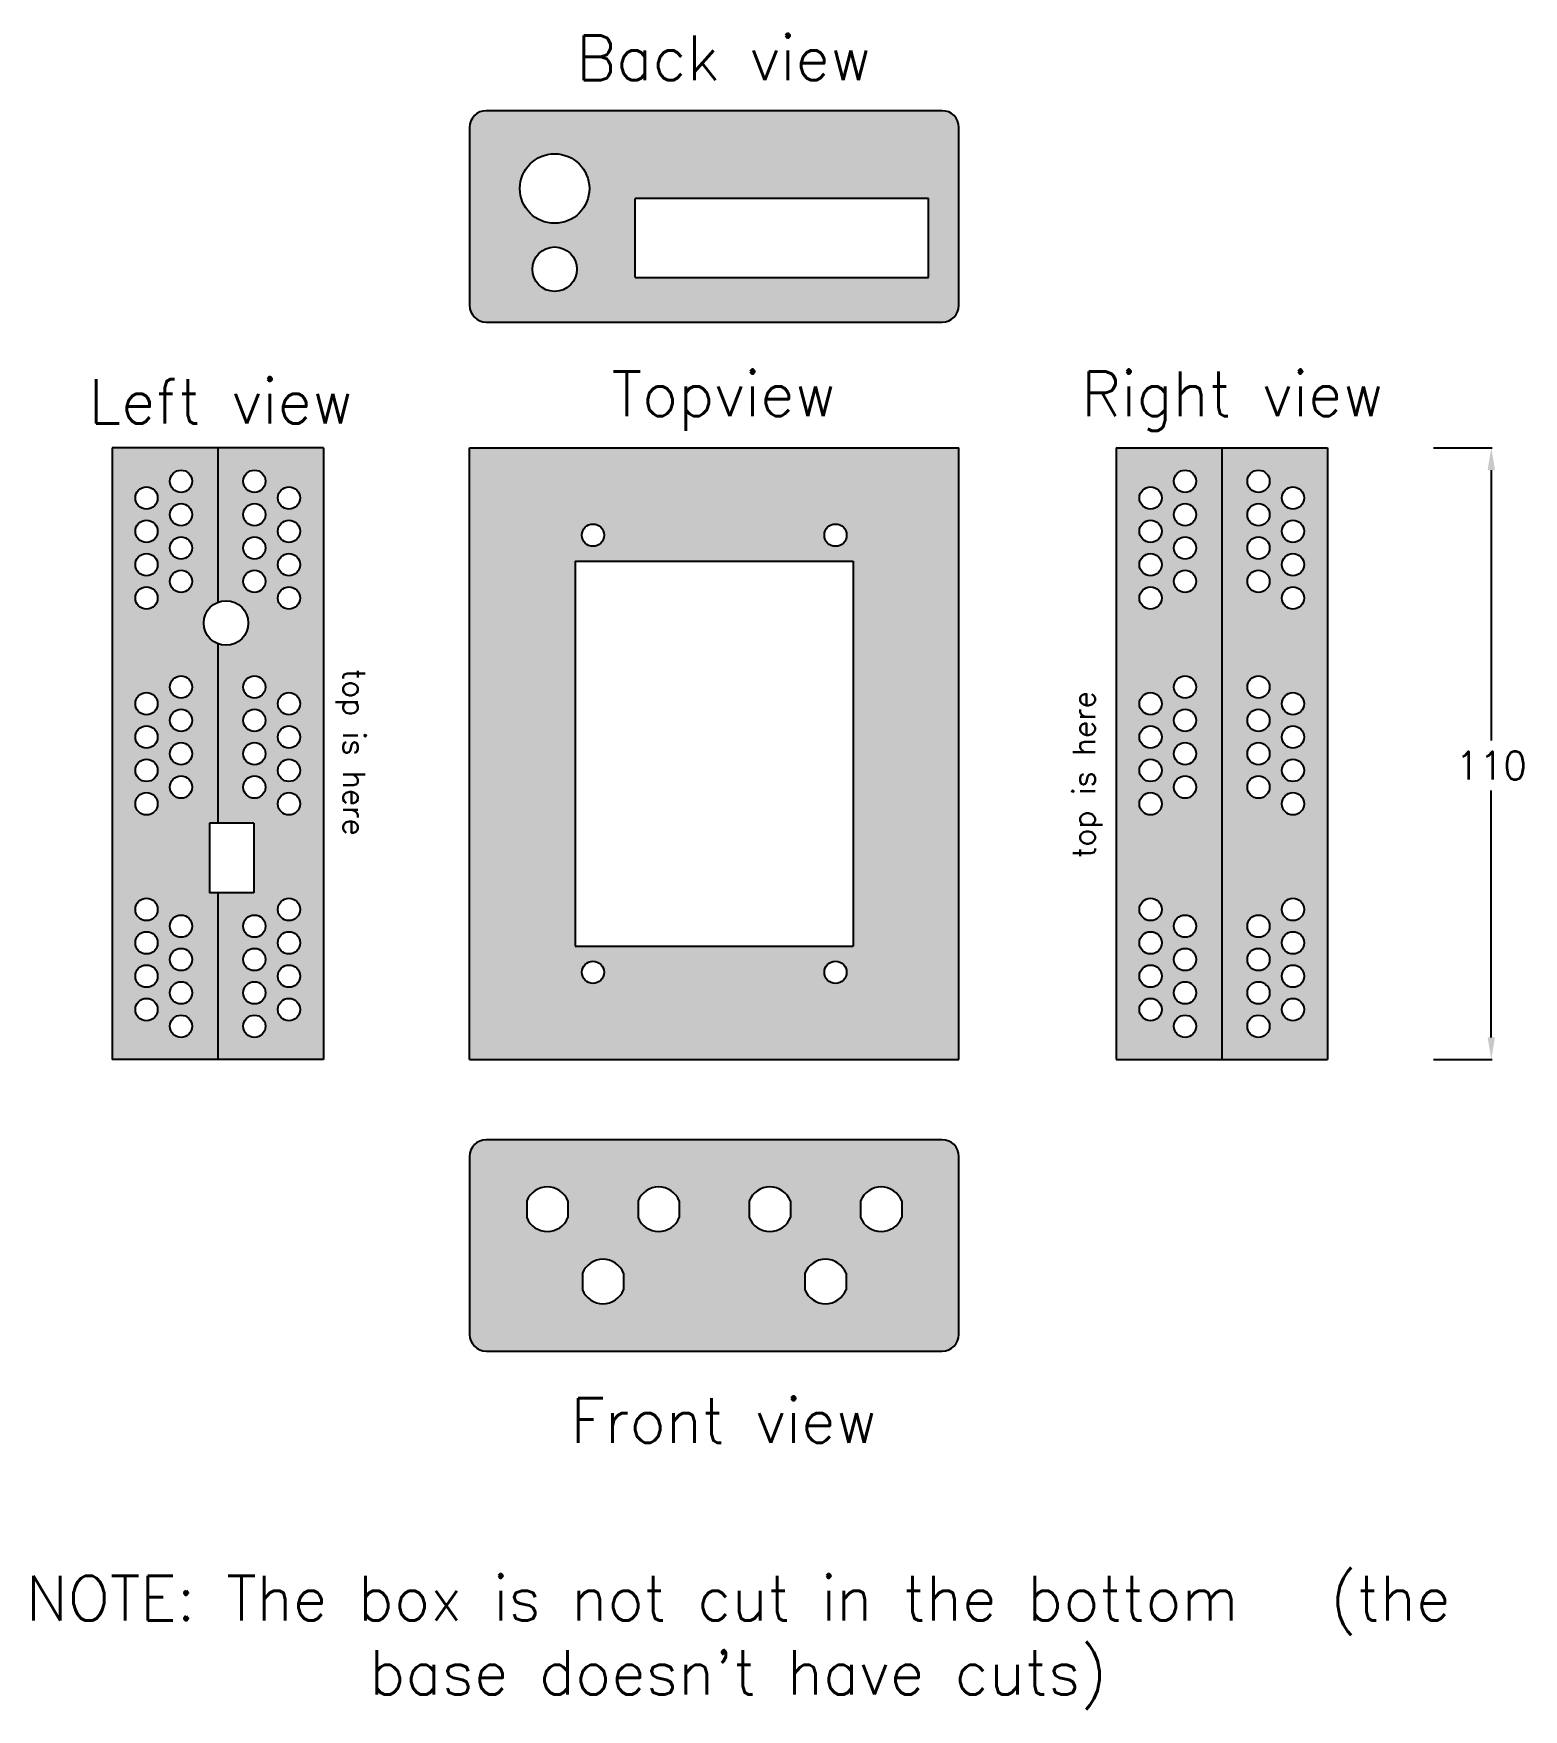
# Model space of a CAD drawing. Header units: metres. Extents: x 370606 to 370874, y 311336 to 311638.
import ezdxf

# ---------------------------------------------------------------- set-up
doc = ezdxf.new("R2010")
doc.units = ezdxf.units.M
doc.styles.get("Standard").update_dxf_attribs({"font": 'simplex.shx'})
doc.dimstyles.get("Standard").update_dxf_attribs({"dimtxt": 0.18, "dimasz": 0.18, "dimexe": 0.18, "dimexo": 0.0625, "dimgap": 0.09, "dimtad": 0, "dimtih": 1, "dimtoh": 1, "dimdec": 4, "dimzin": 0, "dimdsep": 46, "dimtxsty": 'Standard', "dimcen": 0.09, "dimadec": 0, "dimazin": 0, "dimtfac": 1, "dimtdec": 4, "dimtofl": 0, "dimtmove": 0, "dimatfit": 3, "dimfxl": 1, "dimtolj": 1, "dimtzin": 0, "dimarcsym": 0})

# ---------------------------------------------------------------- blocks, each defined once
blk = doc.blocks.new('*D54')
at = {"color": 0, "lineweight": -2, "transparency": 16777216}
for p, q in [((370858.06, 311563.05), (370868.61, 311563.05)), ((370868.43, 311559.05), (370868.43, 311510.44)), ((370868.43, 311457.05), (370868.43, 311501.44)), ((370858.06, 311453.05), (370868.61, 311453.05))]:
    blk.add_line(p, q, dxfattribs=at)
at = {"color": 0, "transparency": 16777216}
for points in [[(370867.77, 311559.05), (370869.1, 311559.05), (370868.43, 311563.05)], [(370867.77, 311457.05), (370869.1, 311457.05), (370868.43, 311453.05)]]:
    blk.add_solid(points, dxfattribs=at)
at = {"layer": 'Defpoints', "color": 0, "transparency": 16777216}
for p in [(370858, 311563.05), (370858, 311453.05), (370868.43, 311453.05)]:
    blk.add_point(p, dxfattribs=at)
at = {"color": 0, "transparency": 16777216, "insert": (370868.43, 311505.94), "char_height": 5, "attachment_point": 5}
blk.add_mtext('\\A1;110', dxfattribs=at)

msp = doc.modelspace()

# ---------------------------------------------------------------- hatches: boundary and pattern name
h = msp.add_hatch(color=9)
h.dxf.hatch_style = 1
h.paths.add_polyline_path([(370772.72, 311620.68, 0.414214), (370769.72, 311623.68), (370687.72, 311623.68, 0.414214), (370684.72, 311620.68), (370684.72, 311588.68, 0.414214), (370687.72, 311585.68), (370769.72, 311585.68, 0.414214), (370772.72, 311588.68)])
h.paths.add_polyline_path([(370767.22, 311607.88), (370767.22, 311593.68), (370714.52, 311593.68), (370714.52, 311607.88)], flags=16)
h.paths.add_polyline_path([(370706.27, 311609.68, -1), (370693.77, 311609.68, -1)], flags=16)
h.paths.add_polyline_path([(370704.02, 311595.18, -1), (370696.02, 311595.18, -1)], flags=16)
h = msp.add_hatch(color=9)
h.dxf.hatch_style = 1
h.paths.add_polyline_path([(370637.95, 311495.55), (370639.45, 311495.55), (370639.45, 311527.84, -0.305615), (370636.95, 311531.55, -0.305615), (370639.45, 311535.26), (370639.45, 311563.05), (370620.45, 311563.05), (370620.45, 311453.05), (370639.45, 311453.05), (370639.45, 311483.05), (370637.95, 311483.05)])
h.paths.add_polyline_path([(370624.65, 311499.05, -1), (370628.65, 311499.05, -1)], flags=16)
h.paths.add_polyline_path([(370630.85, 311502.05, -1), (370634.85, 311502.05, -1)], flags=16)
h.paths.add_polyline_path([(370624.65, 311505.05, -1), (370628.65, 311505.05, -1)], flags=16)
h.paths.add_polyline_path([(370630.85, 311508.05, -1), (370634.85, 311508.05, -1)], flags=16)
h.paths.add_polyline_path([(370628.65, 311480.05, -1), (370624.65, 311480.05, -1)], flags=16)
h.paths.add_polyline_path([(370634.85, 311477.05, -1), (370630.85, 311477.05, -1)], flags=16)
h.paths.add_polyline_path([(370624.65, 311511.05, -1), (370628.65, 311511.05, -1)], flags=16)
h.paths.add_polyline_path([(370630.85, 311514.05, -1), (370634.85, 311514.05, -1)], flags=16)
h.paths.add_polyline_path([(370628.65, 311474.05, -1), (370624.65, 311474.05, -1)], flags=16)
h.paths.add_polyline_path([(370634.85, 311471.05, -1), (370630.85, 311471.05, -1)], flags=16)
h.paths.add_polyline_path([(370624.65, 311517.05, -1), (370628.65, 311517.05, -1)], flags=16)
h.paths.add_polyline_path([(370630.85, 311520.05, -1), (370634.85, 311520.05, -1)], flags=16)
h.paths.add_polyline_path([(370628.65, 311468.05, -1), (370624.65, 311468.05, -1)], flags=16)
h.paths.add_polyline_path([(370634.85, 311465.05, -1), (370630.85, 311465.05, -1)], flags=16)
h.paths.add_polyline_path([(370628.65, 311462.05, -1), (370624.65, 311462.05, -1)], flags=16)
h.paths.add_polyline_path([(370634.85, 311459.05, -1), (370630.85, 311459.05, -1)], flags=16)
h.paths.add_polyline_path([(370624.65, 311536.05, -1), (370628.65, 311536.05, -1)], flags=16)
h.paths.add_polyline_path([(370630.85, 311539.05, -1), (370634.85, 311539.05, -1)], flags=16)
h.paths.add_polyline_path([(370624.65, 311542.05, -1), (370628.65, 311542.05, -1)], flags=16)
h.paths.add_polyline_path([(370630.85, 311545.05, -1), (370634.85, 311545.05, -1)], flags=16)
h.paths.add_polyline_path([(370624.65, 311548.05, -1), (370628.65, 311548.05, -1)], flags=16)
h.paths.add_polyline_path([(370630.85, 311551.05, -1), (370634.85, 311551.05, -1)], flags=16)
h.paths.add_polyline_path([(370624.65, 311554.05, -1), (370628.65, 311554.05, -1)], flags=16)
h.paths.add_polyline_path([(370630.85, 311557.05, -1), (370634.85, 311557.05, -1)], flags=16)
h = msp.add_hatch(color=9)
h.dxf.hatch_style = 1
h.paths.add_polyline_path([(370645.95, 311483.05), (370639.45, 311483.05), (370639.45, 311453.05), (370658.45, 311453.05), (370658.45, 311563.05), (370639.45, 311563.05), (370639.45, 311535.26, -0.531846), (370644.95, 311531.55, -0.531846), (370639.45, 311527.84), (370639.45, 311495.55), (370645.95, 311495.55)])
h.paths.add_polyline_path([(370650.25, 311499.05, -1), (370654.25, 311499.05, -1)], flags=16)
h.paths.add_polyline_path([(370644.05, 311502.05, -1), (370648.05, 311502.05, -1)], flags=16)
h.paths.add_polyline_path([(370650.25, 311505.05, -1), (370654.25, 311505.05, -1)], flags=16)
h.paths.add_polyline_path([(370654.25, 311480.05, -1), (370650.25, 311480.05, -1)], flags=16)
h.paths.add_polyline_path([(370644.05, 311508.05, -1), (370648.05, 311508.05, -1)], flags=16)
h.paths.add_polyline_path([(370648.05, 311477.05, -1), (370644.05, 311477.05, -1)], flags=16)
h.paths.add_polyline_path([(370650.25, 311511.05, -1), (370654.25, 311511.05, -1)], flags=16)
h.paths.add_polyline_path([(370654.25, 311474.05, -1), (370650.25, 311474.05, -1)], flags=16)
h.paths.add_polyline_path([(370644.05, 311514.05, -1), (370648.05, 311514.05, -1)], flags=16)
h.paths.add_polyline_path([(370648.05, 311471.05, -1), (370644.05, 311471.05, -1)], flags=16)
h.paths.add_polyline_path([(370650.25, 311517.05, -1), (370654.25, 311517.05, -1)], flags=16)
h.paths.add_polyline_path([(370654.25, 311468.05, -1), (370650.25, 311468.05, -1)], flags=16)
h.paths.add_polyline_path([(370644.05, 311520.05, -1), (370648.05, 311520.05, -1)], flags=16)
h.paths.add_polyline_path([(370648.05, 311465.05, -1), (370644.05, 311465.05, -1)], flags=16)
h.paths.add_polyline_path([(370654.25, 311462.05, -1), (370650.25, 311462.05, -1)], flags=16)
h.paths.add_polyline_path([(370648.05, 311459.05, -1), (370644.05, 311459.05, -1)], flags=16)
h.paths.add_polyline_path([(370650.25, 311536.05, -1), (370654.25, 311536.05, -1)], flags=16)
h.paths.add_polyline_path([(370644.05, 311539.05, -1), (370648.05, 311539.05, -1)], flags=16)
h.paths.add_polyline_path([(370650.25, 311542.05, -1), (370654.25, 311542.05, -1)], flags=16)
h.paths.add_polyline_path([(370644.05, 311545.05, -1), (370648.05, 311545.05, -1)], flags=16)
h.paths.add_polyline_path([(370650.25, 311548.05, -1), (370654.25, 311548.05, -1)], flags=16)
h.paths.add_polyline_path([(370644.05, 311551.05, -1), (370648.05, 311551.05, -1)], flags=16)
h.paths.add_polyline_path([(370650.25, 311554.05, -1), (370654.25, 311554.05, -1)], flags=16)
h.paths.add_polyline_path([(370644.05, 311557.05, -1), (370648.05, 311557.05, -1)], flags=16)
h = msp.add_hatch(color=9)
h.dxf.hatch_style = 1
h.paths.add_polyline_path([(370772.72, 311563.05), (370684.72, 311563.05), (370684.72, 311453.05), (370772.72, 311453.05)])
h.paths.add_polyline_path([(370703.72, 311542.65), (370753.72, 311542.65), (370753.72, 311473.45), (370703.72, 311473.45)], flags=16)
h.paths.add_polyline_path([(370708.92, 311468.75, -1), (370704.92, 311468.75, -1)], flags=16)
h.paths.add_polyline_path([(370752.52, 311468.75, -1), (370748.52, 311468.75, -1)], flags=16)
h.paths.add_polyline_path([(370704.92, 311547.35, -1), (370708.92, 311547.35, -1)], flags=16)
h.paths.add_polyline_path([(370748.52, 311547.35, -1), (370752.52, 311547.35, -1)], flags=16)
h = msp.add_hatch(color=9)
h.dxf.hatch_style = 1
h.paths.add_polyline_path([(370819.97, 311563.05), (370800.97, 311563.05), (370800.97, 311453.05), (370819.97, 311453.05)])
h.paths.add_polyline_path([(370805.17, 311499.05, -1), (370809.17, 311499.05, -1)], flags=16)
h.paths.add_polyline_path([(370811.37, 311502.05, -1), (370815.37, 311502.05, -1)], flags=16)
h.paths.add_polyline_path([(370805.17, 311505.05, -1), (370809.17, 311505.05, -1)], flags=16)
h.paths.add_polyline_path([(370809.17, 311480.05, -1), (370805.17, 311480.05, -1)], flags=16)
h.paths.add_polyline_path([(370811.37, 311508.05, -1), (370815.37, 311508.05, -1)], flags=16)
h.paths.add_polyline_path([(370815.37, 311477.05, -1), (370811.37, 311477.05, -1)], flags=16)
h.paths.add_polyline_path([(370805.17, 311511.05, -1), (370809.17, 311511.05, -1)], flags=16)
h.paths.add_polyline_path([(370809.17, 311474.05, -1), (370805.17, 311474.05, -1)], flags=16)
h.paths.add_polyline_path([(370811.37, 311514.05, -1), (370815.37, 311514.05, -1)], flags=16)
h.paths.add_polyline_path([(370815.37, 311471.05, -1), (370811.37, 311471.05, -1)], flags=16)
h.paths.add_polyline_path([(370805.17, 311517.05, -1), (370809.17, 311517.05, -1)], flags=16)
h.paths.add_polyline_path([(370809.17, 311468.05, -1), (370805.17, 311468.05, -1)], flags=16)
h.paths.add_polyline_path([(370811.37, 311520.05, -1), (370815.37, 311520.05, -1)], flags=16)
h.paths.add_polyline_path([(370815.37, 311465.05, -1), (370811.37, 311465.05, -1)], flags=16)
h.paths.add_polyline_path([(370809.17, 311462.05, -1), (370805.17, 311462.05, -1)], flags=16)
h.paths.add_polyline_path([(370815.37, 311459.05, -1), (370811.37, 311459.05, -1)], flags=16)
h.paths.add_polyline_path([(370805.17, 311536.05, -1), (370809.17, 311536.05, -1)], flags=16)
h.paths.add_polyline_path([(370811.37, 311539.05, -1), (370815.37, 311539.05, -1)], flags=16)
h.paths.add_polyline_path([(370805.17, 311542.05, -1), (370809.17, 311542.05, -1)], flags=16)
h.paths.add_polyline_path([(370811.37, 311545.05, -1), (370815.37, 311545.05, -1)], flags=16)
h.paths.add_polyline_path([(370805.17, 311548.05, -1), (370809.17, 311548.05, -1)], flags=16)
h.paths.add_polyline_path([(370811.37, 311551.05, -1), (370815.37, 311551.05, -1)], flags=16)
h.paths.add_polyline_path([(370805.17, 311554.05, -1), (370809.17, 311554.05, -1)], flags=16)
h.paths.add_polyline_path([(370811.37, 311557.05, -1), (370815.37, 311557.05, -1)], flags=16)
h = msp.add_hatch(color=9)
h.dxf.hatch_style = 1
h.paths.add_polyline_path([(370838.97, 311563.05), (370819.97, 311563.05), (370819.97, 311453.05), (370838.97, 311453.05)])
h.paths.add_polyline_path([(370830.77, 311499.05, -1), (370834.77, 311499.05, -1)], flags=16)
h.paths.add_polyline_path([(370834.77, 311480.05, -1), (370830.77, 311480.05, -1)], flags=16)
h.paths.add_polyline_path([(370824.57, 311502.05, -1), (370828.57, 311502.05, -1)], flags=16)
h.paths.add_polyline_path([(370828.57, 311477.05, -1), (370824.57, 311477.05, -1)], flags=16)
h.paths.add_polyline_path([(370830.77, 311505.05, -1), (370834.77, 311505.05, -1)], flags=16)
h.paths.add_polyline_path([(370834.77, 311474.05, -1), (370830.77, 311474.05, -1)], flags=16)
h.paths.add_polyline_path([(370824.57, 311508.05, -1), (370828.57, 311508.05, -1)], flags=16)
h.paths.add_polyline_path([(370828.57, 311471.05, -1), (370824.57, 311471.05, -1)], flags=16)
h.paths.add_polyline_path([(370830.77, 311511.05, -1), (370834.77, 311511.05, -1)], flags=16)
h.paths.add_polyline_path([(370834.77, 311468.05, -1), (370830.77, 311468.05, -1)], flags=16)
h.paths.add_polyline_path([(370824.57, 311514.05, -1), (370828.57, 311514.05, -1)], flags=16)
h.paths.add_polyline_path([(370828.57, 311465.05, -1), (370824.57, 311465.05, -1)], flags=16)
h.paths.add_polyline_path([(370830.77, 311517.05, -1), (370834.77, 311517.05, -1)], flags=16)
h.paths.add_polyline_path([(370834.77, 311462.05, -1), (370830.77, 311462.05, -1)], flags=16)
h.paths.add_polyline_path([(370824.57, 311520.05, -1), (370828.57, 311520.05, -1)], flags=16)
h.paths.add_polyline_path([(370828.57, 311459.05, -1), (370824.57, 311459.05, -1)], flags=16)
h.paths.add_polyline_path([(370830.77, 311536.05, -1), (370834.77, 311536.05, -1)], flags=16)
h.paths.add_polyline_path([(370824.57, 311539.05, -1), (370828.57, 311539.05, -1)], flags=16)
h.paths.add_polyline_path([(370830.77, 311542.05, -1), (370834.77, 311542.05, -1)], flags=16)
h.paths.add_polyline_path([(370824.57, 311545.05, -1), (370828.57, 311545.05, -1)], flags=16)
h.paths.add_polyline_path([(370830.77, 311548.05, -1), (370834.77, 311548.05, -1)], flags=16)
h.paths.add_polyline_path([(370824.57, 311551.05, -1), (370828.57, 311551.05, -1)], flags=16)
h.paths.add_polyline_path([(370830.77, 311554.05, -1), (370834.77, 311554.05, -1)], flags=16)
h.paths.add_polyline_path([(370824.57, 311557.05, -1), (370828.57, 311557.05, -1)], flags=16)
h = msp.add_hatch(color=9)
h.dxf.hatch_style = 1
h.paths.add_polyline_path([(370772.72, 311435.65, 0.414214), (370769.72, 311438.65), (370687.72, 311438.65, 0.414214), (370684.72, 311435.65), (370684.72, 311403.65, 0.414214), (370687.72, 311400.65), (370769.72, 311400.65, 0.414214), (370772.72, 311403.65)])
h.paths.add_polyline_path([(370712.42, 311411.63, -0.670306), (370705.02, 311411.63), (370705.02, 311414.67, -0.670306), (370712.42, 311414.67)], flags=16)
h.paths.add_polyline_path([(370715.02, 311424.63), (370715.02, 311427.67, -0.670306), (370722.42, 311427.67), (370722.42, 311424.63, -0.670306)], flags=16)
h.paths.add_polyline_path([(370735.02, 311424.63), (370735.02, 311427.67, -0.670306), (370742.42, 311427.67), (370742.42, 311424.63, -0.670306)], flags=16)
h.paths.add_polyline_path([(370745.02, 311411.63), (370745.02, 311414.67, -0.670306), (370752.42, 311414.67), (370752.42, 311411.63, -0.670306)], flags=16)
h.paths.add_polyline_path([(370695.02, 311424.63), (370695.02, 311427.67, -0.670306), (370702.42, 311427.67), (370702.42, 311424.63, -0.670306)], flags=16)
h.paths.add_polyline_path([(370755.02, 311424.63), (370755.02, 311427.67, -0.670306), (370762.42, 311427.67), (370762.42, 311424.63, -0.670306)], flags=16)

# ---------------------------------------------------------------- linework, layer by layer
for p, q in [((370769.72, 311623.68), (370687.72, 311623.68)), ((370684.72, 311620.68), (370684.72, 311588.68)), ((370772.72, 311588.68), (370772.72, 311620.68)), ((370714.52, 311593.68), (370714.52, 311607.88)), ((370767.22, 311607.88), (370714.52, 311607.88)), ((370767.22, 311593.68), (370767.22, 311607.88)), ((370714.52, 311593.68), (370767.22, 311593.68)), ((370687.72, 311585.68), (370769.72, 311585.68)), ((370658.45, 311563.05), (370620.45, 311563.05)), ((370620.45, 311563.05), (370620.45, 311453.05)), ((370639.45, 311563.05), (370639.45, 311535.26)), ((370658.45, 311563.05), (370658.45, 311453.05)), ((370684.72, 311453.05), (370684.72, 311563.05)), ((370684.72, 311563.05), (370772.72, 311563.05)), ((370772.72, 311453.05), (370772.72, 311563.05)), ((370800.97, 311563.05), (370838.97, 311563.05)), ((370800.97, 311563.05), (370800.97, 311453.05)), ((370819.97, 311563.05), (370819.97, 311453.05)), ((370838.97, 311563.05), (370838.97, 311453.05)), ((370703.72, 311542.65), (370753.72, 311542.65)), ((370703.72, 311542.65), (370703.72, 311473.45)), ((370753.72, 311542.65), (370753.72, 311473.45)), ((370639.45, 311527.84), (370639.45, 311495.55)), ((370645.95, 311495.55), (370637.95, 311495.55)), ((370637.95, 311495.55), (370637.95, 311483.05)), ((370645.95, 311495.55), (370645.95, 311483.05)), ((370645.95, 311483.05), (370637.95, 311483.05)), ((370639.45, 311483.05), (370639.45, 311453.05)), ((370703.72, 311473.45), (370753.72, 311473.45)), ((370658.45, 311453.05), (370620.45, 311453.05)), ((370684.72, 311453.05), (370772.72, 311453.05)), ((370800.97, 311453.05), (370838.97, 311453.05)), ((370684.72, 311435.65), (370684.72, 311403.65)), ((370769.72, 311438.65), (370687.72, 311438.65)), ((370772.72, 311403.65), (370772.72, 311435.65)), ((370695.02, 311427.67), (370695.02, 311424.63)), ((370702.42, 311427.67), (370702.42, 311424.63)), ((370715.02, 311427.67), (370715.02, 311424.63)), ((370722.42, 311427.67), (370722.42, 311424.63)), ((370735.02, 311427.67), (370735.02, 311424.63)), ((370742.42, 311427.67), (370742.42, 311424.63)), ((370755.02, 311427.67), (370755.02, 311424.63)), ((370762.42, 311427.67), (370762.42, 311424.63)), ((370705.02, 311414.67), (370705.02, 311411.63)), ((370712.42, 311414.67), (370712.42, 311411.63)), ((370745.02, 311414.67), (370745.02, 311411.63)), ((370752.42, 311414.67), (370752.42, 311411.63)), ((370687.72, 311400.65), (370769.72, 311400.65))]:
    msp.add_line(p, q)
for centre, radius in [((370700.02, 311609.68), 6.25), ((370700.02, 311595.18), 4), ((370632.85, 311557.05), 2), ((370646.05, 311557.05), 2), ((370813.37, 311557.05), 2), ((370826.57, 311557.05), 2), ((370626.65, 311554.05), 2), ((370652.25, 311554.05), 2), ((370807.17, 311554.05), 2), ((370832.77, 311554.05), 2), ((370632.85, 311551.05), 2), ((370646.05, 311551.05), 2), ((370813.37, 311551.05), 2), ((370826.57, 311551.05), 2), ((370626.65, 311548.05), 2), ((370652.25, 311548.05), 2), ((370706.92, 311547.35), 2), ((370750.52, 311547.35), 2), ((370807.17, 311548.05), 2), ((370832.77, 311548.05), 2), ((370632.85, 311545.05), 2), ((370646.05, 311545.05), 2), ((370813.37, 311545.05), 2), ((370826.57, 311545.05), 2), ((370626.65, 311542.05), 2), ((370652.25, 311542.05), 2), ((370807.17, 311542.05), 2), ((370832.77, 311542.05), 2), ((370632.85, 311539.05), 2), ((370646.05, 311539.05), 2), ((370813.37, 311539.05), 2), ((370826.57, 311539.05), 2), ((370626.65, 311536.05), 2), ((370640.95, 311531.55), 4), ((370652.25, 311536.05), 2), ((370807.17, 311536.05), 2), ((370832.77, 311536.05), 2), ((370632.85, 311520.05), 2), ((370646.05, 311520.05), 2), ((370813.37, 311520.05), 2), ((370826.57, 311520.05), 2), ((370626.65, 311517.05), 2), ((370652.25, 311517.05), 2), ((370807.17, 311517.05), 2), ((370832.77, 311517.05), 2), ((370632.85, 311514.05), 2), ((370646.05, 311514.05), 2), ((370813.37, 311514.05), 2), ((370826.57, 311514.05), 2), ((370626.65, 311511.05), 2), ((370652.25, 311511.05), 2), ((370807.17, 311511.05), 2), ((370832.77, 311511.05), 2), ((370632.85, 311508.05), 2), ((370646.05, 311508.05), 2), ((370813.37, 311508.05), 2), ((370826.57, 311508.05), 2), ((370626.65, 311505.05), 2), ((370652.25, 311505.05), 2), ((370807.17, 311505.05), 2), ((370832.77, 311505.05), 2), ((370632.85, 311502.05), 2), ((370646.05, 311502.05), 2), ((370813.37, 311502.05), 2), ((370826.57, 311502.05), 2), ((370626.65, 311499.05), 2), ((370652.25, 311499.05), 2), ((370807.17, 311499.05), 2), ((370832.77, 311499.05), 2), ((370626.65, 311480.05), 2), ((370652.25, 311480.05), 2), ((370807.17, 311480.05), 2), ((370832.77, 311480.05), 2), ((370632.85, 311477.05), 2), ((370646.05, 311477.05), 2), ((370813.37, 311477.05), 2), ((370826.57, 311477.05), 2), ((370626.65, 311474.05), 2), ((370652.25, 311474.05), 2), ((370807.17, 311474.05), 2), ((370832.77, 311474.05), 2), ((370632.85, 311471.05), 2), ((370646.05, 311471.05), 2), ((370813.37, 311471.05), 2), ((370826.57, 311471.05), 2), ((370626.65, 311468.05), 2), ((370652.25, 311468.05), 2), ((370706.92, 311468.75), 2), ((370750.52, 311468.75), 2), ((370807.17, 311468.05), 2), ((370832.77, 311468.05), 2), ((370632.85, 311465.05), 2), ((370646.05, 311465.05), 2), ((370813.37, 311465.05), 2), ((370826.57, 311465.05), 2), ((370626.65, 311462.05), 2), ((370652.25, 311462.05), 2), ((370807.17, 311462.05), 2), ((370832.77, 311462.05), 2), ((370632.85, 311459.05), 2), ((370646.05, 311459.05), 2), ((370813.37, 311459.05), 2), ((370826.57, 311459.05), 2)]:
    msp.add_circle(centre, radius)
for centre, radius, start, end in [((370687.72, 311620.68), 3, 90, 180), ((370769.72, 311620.68), 3, 0, 90), ((370687.72, 311588.68), 3, 180, 270), ((370769.72, 311588.68), 3, 270, 0), ((370687.72, 311435.65), 3, 90, 180), ((370769.72, 311435.65), 3, 0, 90), ((370698.72, 311426.15), 4, 22.3316, 157.6684), ((370718.72, 311426.15), 4, 22.3316, 157.6684), ((370738.72, 311426.15), 4, 22.3316, 157.6684), ((370758.72, 311426.15), 4, 22.3316, 157.6684), ((370698.72, 311426.15), 4, 202.3316, 337.6684), ((370718.72, 311426.15), 4, 202.3316, 337.6684), ((370738.72, 311426.15), 4, 202.3316, 337.6684), ((370758.72, 311426.15), 4, 202.3316, 337.6684), ((370708.72, 311413.15), 4, 22.3316, 157.6684), ((370748.72, 311413.15), 4, 22.3316, 157.6684), ((370708.72, 311413.15), 4, 202.3316, 337.6684), ((370748.72, 311413.15), 4, 202.3316, 337.6684), ((370687.72, 311403.65), 3, 180, 270), ((370769.72, 311403.65), 3, 270, 0)]:
    msp.add_arc(centre, radius, start, end)

# ---------------------------------------------------------------- texts
at = {"color": 5, "char_height": 8, "attachment_point": 5}
for s, insert in [('Back view', (370730.47, 311633.17)), ('Left view', (370640.07, 311571.43)), ('Topview', (370730.47, 311571.43)), ('Right view', (370821.94, 311571.43)), ('Front view', (370730.47, 311388.15))]:
    msp.add_mtext_dynamic_manual_height_columns(s, width=105.6992, gutter_width=1, heights=[0], dxfattribs=dict(at, insert=insert))
at = {"color": 1, "char_height": 4, "attachment_point": 5}
for insert, rotation in [((370663.31, 311508.32), 270), ((370795.85, 311504.29), 90)]:
    msp.add_mtext_dynamic_manual_height_columns('top is here', width=105.6992, gutter_width=1, heights=[0], dxfattribs=dict(at, insert=insert, rotation=rotation))
at = {"color": 1, "insert": (370733.02, 311348.2), "char_height": 8, "attachment_point": 5}
msp.add_mtext_dynamic_manual_height_columns("NOTE: The box is not cut in the bottom   (the base doesn't have cuts)", width=281.2355, gutter_width=1, heights=[0], dxfattribs=at)

# ---------------------------------------------------------------- dimensions: what is measured, and where the dimension line sits
dim = msp.add_linear_dim(base=(370868.43, 311453.05), p1=(370858, 311563.05), p2=(370858, 311453.05), angle=90, dimstyle='Standard', override={"dimtxt": 5, "dimasz": 4, "dimgap": 2, "dimtoh": 0, "dimdec": 0, "dimsah": 1, "dimtix": 1, "dimtofl": 1, "dimatfit": 0})
dim.commit()
dim.dimension.update_dxf_attribs({"geometry": '*D54', "text_midpoint": (370868.43, 311505.94), "dimtype": 160})

doc.saveas('drawing.dxf')
